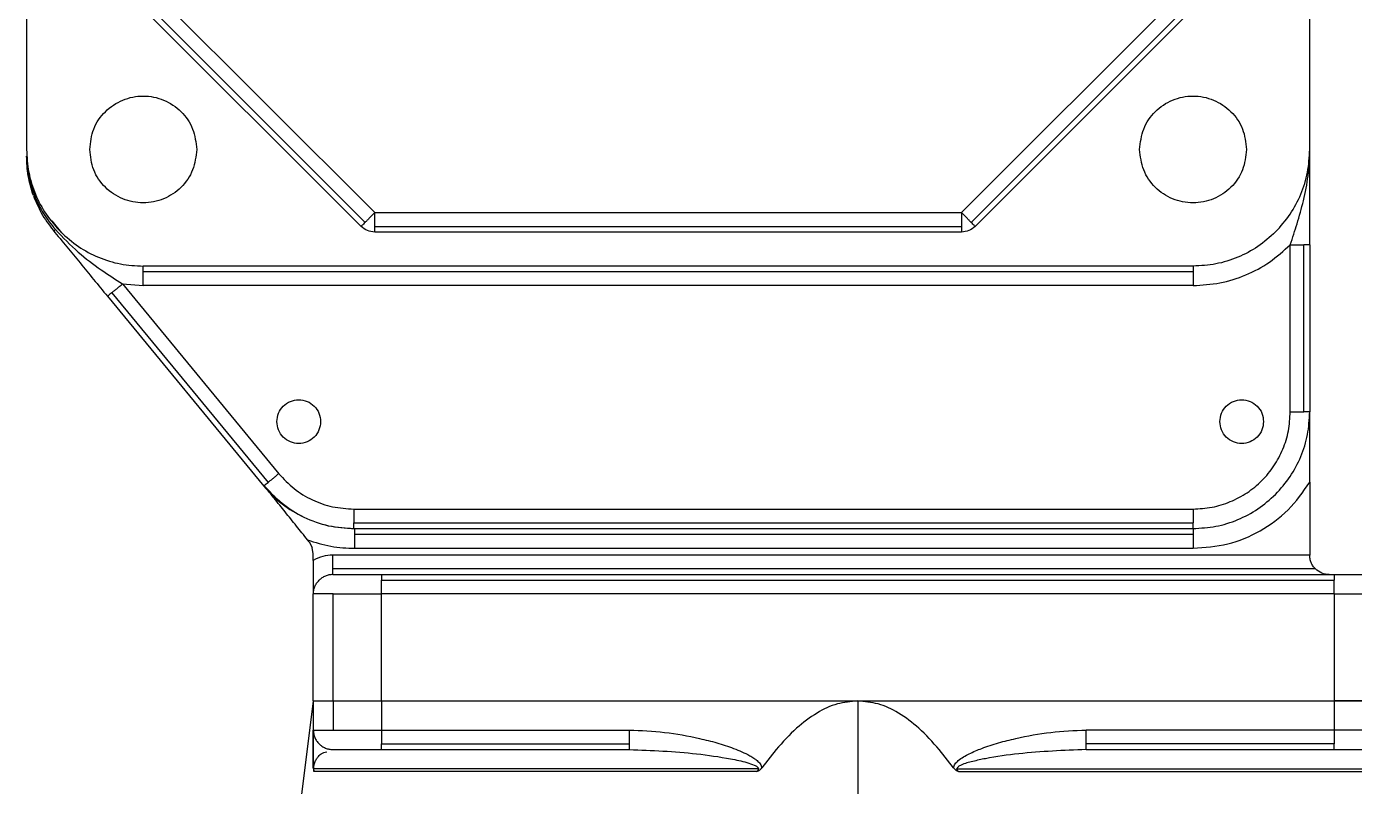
# Model space of a CAD drawing. Header units: millimetres. Extents: x 150937 to 394412, y 327166 to 584759.
# Drawn here: x 241171.4 to 241308, y 485878.6 to 485956.8 of the extents above; entities that cross this region are included whole.
import ezdxf

# ---------------------------------------------------------------- set-up
doc = ezdxf.new("R2010")
doc.units = ezdxf.units.MM

# ---------------------------------------------------------------- blocks, each defined once
blk = doc.blocks.new('Motor_Hyponic_1hp_side')
at = {"color": 7, "linetype": 'Continuous', "lineweight": 25}
for p, q in [((-58, 46), (-58, -62)), ((74, -62), (74, 46)), ((-52.5, -38.17), (-22.17, -68.5)), ((38.17, -68.5), (68.5, -38.17)), ((-23.59, -69.91), (-53.91, -39.59)), ((-53.5, -39.17), (-23.17, -69.5)), ((39.17, -69.5), (69.5, -39.17)), ((69.91, -39.59), (39.59, -69.91)), ((-58, -62.69), (-57.98, -62.83)), ((-54.37, -70.58), (-55.37, -69.33)), ((-22.17, -68.5), (38.17, -68.5)), ((-22.17, -69.91), (38.17, -69.91)), ((38.17, -70.5), (-22.17, -70.5)), ((72, -89), (72, -71.8)), ((73.41, -89), (73.41, -71.8)), ((74, -71.8), (74, -89)), ((62, -74), (-46, -74)), ((62, -74.59), (-46, -74.59)), ((-48.13, -75.84), (-46, -76)), ((-48.13, -75.84), (-32.06, -95.36)), ((62, -76), (-46, -76)), ((-49.68, -77.11), (-33.6, -96.63)), ((-49.22, -76.74), (-33.15, -96.26)), ((74, -96.25), (74, -103.74)), ((-24.34, -99), (62, -99)), ((-24.34, -100.41), (62, -100.41)), ((-24.34, -101), (62, -101)), ((-28.94, -102.37), (-29.1, -102.17)), ((-28.94, -102.37), (-28.61, -102.96)), ((62, -101.63), (-24.23, -101.63)), ((-28.5, -103.62), (-28.61, -102.96)), ((-28.5, -104.28), (-28.5, -103.62)), ((74, -103.74), (-26.5, -103.74)), ((-24.23, -103.04), (62, -103.04)), ((74.59, -105.16), (-26.5, -105.16)), ((-21.5, -105.74), (76.5, -105.74)), ((-21.5, -106.33), (76.5, -106.33)), ((-28.5, -118.74), (-28.5, -107.74)), ((-26.45, -118.74), (-26.45, -107.74)), ((76.5, -107.74), (-21.5, -107.74)), ((-21.5, -118.74), (-21.5, -107.74)), ((76.5, -107.74), (76.5, -118.74)), ((-28.5, -118.74), (-32.5, -150.75)), ((-28.5, -118.74), (-28.5, -121.74)), ((-26.45, -118.74), (-26.45, -121.74)), ((-21.5, -118.74), (-21.5, -121.74)), ((-21.5, -118.74), (27.5, -118.74)), ((-21.5, -118.74), (76.5, -118.74)), ((27.5, -118.74), (27.5, -150.74)), ((27.5, -118.74), (76.5, -118.74)), ((76.5, -118.74), (76.5, -121.74)), ((-28.5, -121.74), (-28.5, -123.74)), ((-21.5, -121.74), (4, -121.74)), ((76.5, -121.74), (51, -121.74)), ((-28.5, -123.74), (-28.5, -125.63)), ((-26.89, -123.7), (-26.5, -123.74)), ((-21.5, -123.16), (4, -123.16)), ((-21.5, -123.74), (4, -123.74)), ((19.11, -123.74), (17.64, -125.63)), ((37.36, -125.63), (35.89, -123.74)), ((76.5, -123.16), (51, -123.16)), ((51, -123.74), (76.5, -123.74))]:
    blk.add_line(p, q, dxfattribs=at)
for points in [[(-51.5, -62), (-51.42, -61.28), (-51.25, -59.84), (-49.98, -58.01), (-48.16, -56.79), (-46, -56.36), (-43.84, -56.79), (-42.02, -58.01), (-40.75, -59.84), (-40.58, -61.28), (-40.5, -62)], [(56.5, -62), (56.58, -61.28), (56.75, -59.84), (58.02, -58.01), (59.84, -56.79), (62, -56.36), (64.16, -56.79), (65.98, -58.01), (67.25, -59.84), (67.42, -61.28), (67.5, -62)], [(-58, -62), (-57.96, -62.79), (-57.87, -64.36), (-57.15, -66.62), (-56.06, -68.72), (-55.01, -69.9), (-54.49, -70.49)], [(-40.5, -62), (-40.58, -62.72), (-40.75, -64.16), (-42.02, -65.99), (-43.84, -67.21), (-46, -67.64), (-48.16, -67.21), (-49.98, -65.99), (-51.25, -64.16), (-51.42, -62.72), (-51.5, -62)], [(67.5, -62), (67.42, -62.72), (67.25, -64.16), (65.98, -65.99), (64.16, -67.21), (62, -67.64), (59.84, -67.21), (58.02, -65.99), (56.75, -64.16), (56.58, -62.72), (56.5, -62)], [(70.49, -70.49), (71.01, -69.9), (72.06, -68.72), (73.15, -66.62), (73.87, -64.36), (73.96, -62.79), (74, -62)], [(-23.17, -69.5), (-23.23, -69.56), (-23.36, -69.69), (-23.49, -69.81), (-23.57, -69.9), (-23.58, -69.91), (-23.59, -69.91)], [(-22.17, -68.5), (-22.26, -68.59), (-22.45, -68.78), (-22.72, -69.04), (-22.96, -69.29), (-23.1, -69.43), (-23.17, -69.5)], [(-22.17, -69.91), (-22.17, -69.82), (-22.17, -69.62), (-22.17, -69.27), (-22.17, -68.89), (-22.17, -68.63), (-22.17, -68.5)], [(38.17, -68.5), (38.17, -68.63), (38.17, -68.89), (38.17, -69.27), (38.17, -69.62), (38.17, -69.82), (38.17, -69.91)], [(39.17, -69.5), (39.1, -69.43), (38.96, -69.29), (38.72, -69.04), (38.45, -68.78), (38.26, -68.59), (38.17, -68.5)], [(39.59, -69.91), (39.58, -69.91), (39.57, -69.9), (39.49, -69.81), (39.36, -69.69), (39.23, -69.56), (39.17, -69.5)], [(-55.26, -70.32), (-55.25, -70.33), (-55.21, -70.34), (-55.09, -70.28), (-55.03, -70.25)], [(-54.49, -70.49), (-53.9, -71.01), (-52.72, -72.06), (-50.62, -73.15), (-48.36, -73.87), (-46.79, -73.96), (-46, -74)], [(-22.17, -70.5), (-22.44, -70.47), (-22.97, -70.42), (-23.38, -70.08), (-23.59, -69.91)], [(-22.17, -70.5), (-22.17, -70.49), (-22.17, -70.48), (-22.17, -70.36), (-22.17, -70.18), (-22.17, -70), (-22.17, -69.91)], [(39.59, -69.91), (39.38, -70.08), (38.97, -70.42), (38.44, -70.47), (38.17, -70.5)], [(38.17, -69.91), (38.17, -70), (38.17, -70.18), (38.17, -70.36), (38.17, -70.48), (38.17, -70.49), (38.17, -70.5)], [(70.49, -70.49), (69.9, -71.01), (68.72, -72.06), (66.62, -73.15), (64.36, -73.87), (62.79, -73.96), (62, -74)], [(62, -76), (62.93, -75.95), (64.79, -75.84), (67.45, -74.98), (69.94, -73.68), (71.31, -72.42), (72, -71.8)], [(72, -71.8), (72.13, -71.8), (72.39, -71.8), (72.77, -71.8), (73.12, -71.8), (73.32, -71.8), (73.41, -71.8)], [(74, -71.8), (73.99, -71.8), (73.98, -71.8), (73.86, -71.8), (73.68, -71.8), (73.5, -71.8), (73.41, -71.8)], [(-46, -74.59), (-46, -74.5), (-46, -74.32), (-46, -74.14), (-46, -74.02), (-46, -74.01), (-46, -74)], [(-46, -76), (-46, -75.87), (-46, -75.61), (-46, -75.23), (-46, -74.88), (-46, -74.68), (-46, -74.59)], [(62, -74), (62, -74.01), (62, -74.02), (62, -74.14), (62, -74.32), (62, -74.5), (62, -74.59)], [(62, -74.59), (62, -74.68), (62, -74.88), (62, -75.23), (62, -75.61), (62, -75.87), (62, -76)], [(-49.22, -76.74), (-49.15, -76.67), (-49, -76.55), (-48.73, -76.33), (-48.44, -76.09), (-48.23, -75.92), (-48.13, -75.84)], [(-49.22, -76.74), (-49.29, -76.79), (-49.43, -76.9), (-49.57, -77.02), (-49.66, -77.09), (-49.67, -77.1), (-49.68, -77.11)], [(-32.25, -90), (-32.22, -89.71), (-32.15, -89.12), (-31.63, -88.37), (-30.88, -87.87), (-30, -87.69), (-29.12, -87.87), (-28.37, -88.37), (-27.85, -89.12), (-27.78, -89.71), (-27.75, -90)], [(64.75, -90), (64.78, -89.71), (64.85, -89.12), (65.37, -88.37), (66.12, -87.87), (67, -87.69), (67.88, -87.87), (68.63, -88.37), (69.15, -89.12), (69.22, -89.71), (69.25, -90)], [(-27.75, -90), (-27.78, -90.29), (-27.85, -90.88), (-28.37, -91.63), (-29.12, -92.13), (-30, -92.31), (-30.88, -92.13), (-31.63, -91.63), (-32.15, -90.88), (-32.22, -90.29), (-32.25, -90)], [(62, -99), (62.65, -98.96), (63.96, -98.89), (65.85, -98.29), (67.59, -97.37), (69.12, -96.12), (70.37, -94.59), (71.29, -92.85), (71.89, -90.96), (71.96, -89.65), (72, -89)], [(69.25, -90), (69.22, -90.29), (69.15, -90.88), (68.63, -91.63), (67.88, -92.13), (67, -92.31), (66.12, -92.13), (65.37, -91.63), (64.85, -90.88), (64.78, -90.29), (64.75, -90)], [(70.49, -97.49), (71.01, -96.9), (72.06, -95.72), (73.15, -93.62), (73.87, -91.36), (73.96, -89.79), (74, -89)], [(72, -89), (72.13, -89), (72.39, -89), (72.77, -89), (73.12, -89), (73.32, -89), (73.41, -89)], [(74, -89), (73.99, -89), (73.98, -89), (73.86, -89), (73.68, -89), (73.5, -89), (73.41, -89)], [(-32.06, -95.36), (-32.16, -95.44), (-32.36, -95.61), (-32.65, -95.85), (-32.92, -96.07), (-33.07, -96.19), (-33.15, -96.26)], [(-32.06, -95.36), (-31.55, -95.89), (-30.55, -96.97), (-28.63, -98.11), (-26.54, -98.86), (-25.07, -98.95), (-24.34, -99)], [(-33.6, -96.63), (-33.59, -96.62), (-33.58, -96.61), (-33.49, -96.54), (-33.35, -96.42), (-33.22, -96.31), (-33.15, -96.26)], [(-24.23, -101.04), (-25.13, -100.99), (-26.92, -100.87), (-29.47, -99.94), (-31.79, -98.53), (-33, -97.2), (-33.6, -96.54)], [(-33.6, -96.63), (-33, -97.28), (-31.8, -98.58), (-30.24, -99.43), (-29.46, -99.85)], [(62, -103.04), (63.2, -102.95), (65.61, -102.78), (68.96, -101.35), (71.91, -99.21), (73.3, -97.24), (74, -96.25)], [(62, -101), (62.79, -100.96), (64.36, -100.87), (66.62, -100.15), (68.72, -99.06), (69.9, -98.01), (70.49, -97.49)], [(-24.34, -99), (-24.34, -99.13), (-24.34, -99.39), (-24.34, -99.77), (-24.34, -100.12), (-24.34, -100.32), (-24.34, -100.41)], [(62, -99), (62, -99.13), (62, -99.39), (62, -99.77), (62, -100.12), (62, -100.32), (62, -100.41)], [(-29.46, -99.85), (-28.64, -100.19), (-26.99, -100.85), (-25.22, -100.95), (-24.34, -101)], [(-24.34, -101), (-24.34, -100.99), (-24.34, -100.98), (-24.34, -100.86), (-24.34, -100.68), (-24.34, -100.5), (-24.34, -100.41)], [(-24.23, -101.63), (-24.23, -101.54), (-24.23, -101.37), (-24.23, -101.18), (-24.23, -101.07), (-24.23, -101.05), (-24.23, -101.04)], [(62, -101), (62, -100.99), (62, -100.98), (62, -100.86), (62, -100.68), (62, -100.5), (62, -100.41)], [(62, -101.04), (62, -101.05), (62, -101.07), (62, -101.18), (62, -101.37), (62, -101.54), (62, -101.63)], [(-29.1, -102.17), (-28.31, -102.42), (-26.72, -102.93), (-25.06, -103.01), (-24.23, -103.04)], [(-24.23, -103.04), (-24.23, -102.91), (-24.23, -102.65), (-24.23, -102.27), (-24.23, -101.92), (-24.23, -101.73), (-24.23, -101.63)], [(62, -101.63), (62, -101.73), (62, -101.92), (62, -102.27), (62, -102.65), (62, -102.91), (62, -103.04)], [(-26.5, -103.74), (-26.85, -103.77), (-27.55, -103.81), (-28.18, -104.12), (-28.5, -104.28)], [(-26.5, -105.16), (-26.5, -105.06), (-26.5, -104.86), (-26.5, -104.51), (-26.5, -104.14), (-26.5, -103.87), (-26.5, -103.74)], [(-26.5, -105.74), (-26.5, -105.74), (-26.5, -105.72), (-26.5, -105.6), (-26.5, -105.42), (-26.5, -105.24), (-26.5, -105.16)], [(-28.5, -107.74), (-28.49, -107.61), (-28.48, -107.35), (-28.36, -106.97), (-28.18, -106.62), (-28, -106.43), (-27.91, -106.33)], [(-26.5, -105.74), (-26.63, -105.75), (-26.89, -105.77), (-27.27, -105.88), (-27.62, -106.07), (-27.82, -106.24), (-27.91, -106.33)], [(-26.5, -105.74), (-26.42, -105.74), (-26.27, -105.74), (-25.12, -105.74), (-23.47, -105.74), (-22.16, -105.74), (-21.5, -105.74)], [(-21.5, -105.74), (-21.5, -105.75), (-21.5, -105.77), (-21.5, -105.88), (-21.5, -106.07), (-21.5, -106.24), (-21.5, -106.33)], [(-21.5, -107.74), (-21.5, -107.61), (-21.5, -107.35), (-21.5, -106.97), (-21.5, -106.62), (-21.5, -106.43), (-21.5, -106.33)], [(76.5, -105.74), (76.5, -105.75), (76.5, -105.77), (76.5, -105.88), (76.5, -106.07), (76.5, -106.24), (76.5, -106.33)], [(76.5, -105.74), (77.16, -105.74), (78.47, -105.74), (80.12, -105.74), (81.27, -105.74), (81.42, -105.74), (81.5, -105.74)], [(76.5, -107.74), (76.5, -107.61), (76.5, -107.35), (76.5, -106.97), (76.5, -106.62), (76.5, -106.43), (76.5, -106.33)], [(-26.45, -107.74), (-26.76, -107.74), (-27.37, -107.74), (-28, -107.74), (-28.42, -107.74), (-28.47, -107.74), (-28.5, -107.74)], [(-26.45, -107.74), (-26.11, -107.74), (-25.42, -107.74), (-24.19, -107.74), (-22.88, -107.74), (-21.96, -107.74), (-21.5, -107.74)], [(76.5, -107.74), (76.96, -107.74), (77.88, -107.74), (79.19, -107.74), (80.42, -107.74), (81.11, -107.74), (81.45, -107.74)], [(-28.5, -118.74), (-28.47, -118.74), (-28.42, -118.74), (-28, -118.74), (-27.37, -118.74), (-26.76, -118.74), (-26.45, -118.74)], [(-28.5, -118.74), (-28.47, -118.74), (-28.42, -118.74), (-28, -118.74), (-27.37, -118.74), (-26.76, -118.74), (-26.45, -118.74)], [(-26.45, -118.74), (-26.11, -118.74), (-25.42, -118.74), (-24.19, -118.74), (-22.88, -118.74), (-21.96, -118.74), (-21.5, -118.74)], [(-26.45, -118.74), (-26.11, -118.74), (-25.42, -118.74), (-24.19, -118.74), (-22.88, -118.74), (-21.96, -118.74), (-21.5, -118.74)], [(81.45, -118.74), (81.11, -118.74), (80.42, -118.74), (79.19, -118.74), (77.88, -118.74), (76.96, -118.74), (76.5, -118.74)], [(76.5, -118.74), (76.96, -118.74), (77.88, -118.74), (79.19, -118.74), (80.42, -118.74), (81.11, -118.74), (81.45, -118.74)], [(-28.5, -121.74), (-28.49, -121.87), (-28.48, -122.14), (-28.36, -122.51), (-28.18, -122.86), (-28, -123.06), (-27.91, -123.16)], [(-28.5, -121.74), (-28.47, -121.74), (-28.42, -121.74), (-28, -121.74), (-27.37, -121.74), (-26.76, -121.74), (-26.45, -121.74)], [(-26.45, -121.74), (-26.11, -121.74), (-25.42, -121.74), (-24.19, -121.74), (-22.88, -121.74), (-21.96, -121.74), (-21.5, -121.74)], [(-21.5, -121.74), (-21.5, -121.87), (-21.5, -122.14), (-21.5, -122.51), (-21.5, -122.86), (-21.5, -123.06), (-21.5, -123.16)], [(4, -121.74), (4, -121.87), (4, -122.14), (4, -122.51), (4, -122.86), (4, -123.06), (4, -123.16)], [(51, -123.16), (51, -123.06), (51, -122.86), (51, -122.51), (51, -122.14), (51, -121.87), (51, -121.74)], [(76.5, -121.74), (76.5, -121.87), (76.5, -122.14), (76.5, -122.51), (76.5, -122.86), (76.5, -123.06), (76.5, -123.16)], [(81.45, -121.74), (81.11, -121.74), (80.42, -121.74), (79.19, -121.74), (77.88, -121.74), (76.96, -121.74), (76.5, -121.74)], [(-27.91, -123.16), (-27.82, -123.24), (-27.62, -123.42), (-27.27, -123.6), (-26.89, -123.72), (-26.63, -123.74), (-26.5, -123.74)], [(-26.5, -123.74), (-26.42, -123.74), (-26.27, -123.74), (-25.12, -123.74), (-23.47, -123.74), (-22.16, -123.74), (-21.5, -123.74)], [(-21.5, -123.74), (-21.5, -123.74), (-21.5, -123.72), (-21.5, -123.6), (-21.5, -123.42), (-21.5, -123.24), (-21.5, -123.16)], [(4, -123.16), (4, -123.24), (4, -123.42), (4, -123.6), (4, -123.72), (4, -123.74), (4, -123.74)], [(51, -123.74), (51, -123.74), (51, -123.72), (51, -123.6), (51, -123.42), (51, -123.24), (51, -123.16)], [(76.5, -123.74), (76.5, -123.74), (76.5, -123.72), (76.5, -123.6), (76.5, -123.42), (76.5, -123.24), (76.5, -123.16)], [(76.5, -123.74), (77.16, -123.74), (78.47, -123.74), (80.12, -123.74), (81.27, -123.74), (81.42, -123.74), (81.5, -123.74)], [(17.12, -125.99), (14.34, -125.99), (8.77, -125.99), (0.9, -125.99), (-6.38, -125.99), (-12.89, -125.99), (-18.49, -125.99), (-23.03, -125.99), (-26.52, -125.99), (-27.81, -125.99), (-28.45, -125.99)], [(37.88, -125.99), (40.66, -125.99), (46.23, -125.99), (54.1, -125.99), (61.38, -125.99), (67.89, -125.99), (73.49, -125.99), (78.03, -125.99), (81.52, -125.99), (82.81, -125.99), (83.45, -125.99)]]:
    blk.add_open_spline(points, degree=3, dxfattribs=at)
for points, knots in [([(-57.3, -66.75), (-57.5, -66.07), (-57.92, -64.72), (-57.97, -63.37), (-58, -62.69)], [0, 0, 0, 0, 0.503873, 1, 1, 1, 1]), ([(-57.98, -62.83), (-57.93, -63.49), (-57.81, -64.81), (-57.21, -66.77), (-56.31, -68.63), (-55.45, -69.71), (-55.03, -70.25)], [0, 0, 0, 0, 0.243515, 0.494861, 0.747764, 1, 1, 1, 1]), ([(72, -71.8), (72.24, -71.08), (72.74, -69.57), (73.4, -67.22), (73.9, -64.67), (73.97, -62.9), (74, -62)], [0, 0, 0, 0, 0.221233, 0.465165, 0.727518, 1, 1, 1, 1]), ([(74, -71.8), (74, -70.9), (74, -69.12), (74, -65.78), (74, -63.51), (74, -62)], [0, 0, 0, 0, 0.2499207, 0.4992678, 1, 1, 1, 1]), ([(-57.3, -66.75), (-57.05, -67.35), (-56.53, -68.63), (-55.7, -69.74), (-55.26, -70.32)], [0, 0, 0, 0, 0.471952, 1, 1, 1, 1]), ([(-55.26, -70.32), (-54.79, -70.89), (-53.85, -72.04), (-52.51, -73.67), (-51.12, -75.36), (-50.15, -76.53), (-49.68, -77.11)], [0, 0, 0, 0, 0.248487, 0.500186, 0.751538, 1, 1, 1, 1]), ([(-55.03, -70.25), (-54.26, -71.05), (-52.81, -72.57), (-50.44, -74.33), (-48.87, -75.36), (-48.13, -75.84)], [0, 0, 0, 0, 0.371041, 0.705912, 1, 1, 1, 1]), ([(74, -96.25), (74, -95.64), (74, -94.4), (74, -92.57), (74, -90.78), (74, -89.62), (74, -89.04)], [0, 0, 0, 0, 0.243119, 0.4971588, 0.7535431, 1, 1, 1, 1]), ([(-29.1, -102.17), (-29.48, -101.69), (-30.26, -100.72), (-31.4, -99.29), (-32.41, -98.03), (-33.04, -97.25), (-33.29, -96.93)], [0, 0, 0, 0, 0.261816, 0.535393, 0.811495, 1, 1, 1, 1]), ([(74.59, -105.16), (74.5, -105.06), (74.33, -104.87), (74.14, -104.52), (74.02, -104.14), (74.01, -103.87), (74, -103.74)], [0, 0, 0, 0, 0.278844, 0.528108, 0.769775, 1, 1, 1, 1]), ([(-28.5, -104.28), (-28.5, -104.62), (-28.5, -105.3), (-28.5, -106.52), (-28.5, -107.25), (-28.5, -107.74)], [0, 0, 0, 0, 0.249824, 0.495121, 1, 1, 1, 1]), ([(76, -105.74), (75.74, -105.72), (75.24, -105.67), (74.8, -105.33), (74.59, -105.16)], [0, 0, 0, 0, 0.5185429, 1, 1, 1, 1]), ([(27.5, -118.74), (26.79, -118.81), (25.32, -118.94), (23.18, -119.98), (21.05, -121.58), (19.79, -122.99), (19.11, -123.74)], [0, 0, 0, 0, 0.210127, 0.43792, 0.698306, 1, 1, 1, 1]), ([(35.89, -123.74), (35.21, -122.99), (33.95, -121.58), (31.82, -119.98), (29.68, -118.94), (28.21, -118.81), (27.5, -118.74)], [0, 0, 0, 0, 0.301692, 0.56208, 0.789871, 1, 1, 1, 1]), ([(-28.5, -125.63), (-28.5, -125.56), (-28.5, -125.41), (-28.5, -125.15), (-28.5, -124.67), (-28.5, -124.15), (-28.5, -123.56), (-28.5, -123.03), (-28.5, -122.46), (-28.5, -121.89), (-28.5, -121.79), (-28.5, -121.74)], [0, 0, 0, 0, 0.014687, 0.031131, 0.062469, 0.153092, 0.249404, 0.374214, 0.499515, 0.750135, 1, 1, 1, 1]), ([(4, -121.74), (5.22, -121.79), (7.65, -121.89), (10.65, -122.46), (13.01, -123.03), (14.46, -123.51), (15.58, -123.97), (16.27, -124.3), (16.8, -124.61), (17.16, -124.88), (17.43, -125.15), (17.59, -125.41), (17.63, -125.56), (17.64, -125.63)], [0, 0, 0, 0, 0.249804, 0.500361, 0.625632, 0.750411, 0.812691, 0.875193, 0.908334, 0.937546, 0.968876, 0.985302, 1, 1, 1, 1]), ([(37.36, -125.63), (37.37, -125.56), (37.41, -125.41), (37.57, -125.15), (38.05, -124.67), (38.99, -124.15), (40.38, -123.56), (41.99, -123.03), (44.35, -122.46), (47.35, -121.89), (49.78, -121.79), (51, -121.74)], [0, 0, 0, 0, 0.014687, 0.031131, 0.062469, 0.153092, 0.249404, 0.374214, 0.499515, 0.750135, 1, 1, 1, 1]), ([(4, -123.74), (6.31, -123.84), (9.79, -123.97), (13.83, -124.57), (15.81, -124.98), (16.73, -125.27), (17.11, -125.47), (17.25, -125.61), (17.29, -125.68), (17.29, -125.72), (17.29, -125.74)], [0, 0, 0, 0, 0.5123, 0.771172, 0.897177, 0.955562, 0.981033, 0.991372, 0.995823, 1, 1, 1, 1]), ([(51, -123.74), (48.69, -123.84), (45.23, -123.98), (41.34, -124.53), (39.36, -124.95), (38.41, -125.2), (37.89, -125.47), (37.75, -125.61), (37.71, -125.68), (37.71, -125.72), (37.71, -125.74)], [0, 0, 0, 0, 0.5123295, 0.7661149, 0.8635563, 0.9555594, 0.9810318, 0.991371, 0.9958229, 1, 1, 1, 1]), ([(-28.5, -125.63), (-28.5, -125.71), (-28.49, -125.87), (-28.47, -125.95), (-28.45, -125.99)], [0, 0, 0, 0, 0.46951, 1, 1, 1, 1]), ([(17.12, -125.99), (17.23, -125.95), (17.43, -125.87), (17.58, -125.71), (17.64, -125.63)], [0, 0, 0, 0, 0.532239, 1, 1, 1, 1]), ([(37.36, -125.63), (37.42, -125.71), (37.57, -125.87), (37.77, -125.95), (37.88, -125.99)], [0, 0, 0, 0, 0.46951, 1, 1, 1, 1]), ([(17.29, -125.74), (14.61, -125.74), (9.14, -125.74), (1.28, -125.74), (-6.17, -125.74), (-12.89, -125.74), (-18.65, -125.74), (-23.22, -125.74), (-26.62, -125.74), (-27.86, -125.74), (-28.47, -125.74)], [0, 0, 0, 0, 0.119977, 0.244159, 0.37131, 0.5, 0.62869, 0.755841, 0.880023, 1, 1, 1, 1]), ([(-28.47, -125.74), (-28.47, -125.77), (-28.47, -125.81), (-28.46, -125.9), (-28.46, -125.95), (-28.45, -125.99)], [0, 0, 0, 0, 0.213963, 0.44665, 1, 1, 1, 1]), ([(17.12, -125.99), (17.16, -125.95), (17.23, -125.9), (17.29, -125.81), (17.29, -125.77), (17.29, -125.74)], [0, 0, 0, 0, 0.5533498, 0.7860367, 1, 1, 1, 1]), ([(37.71, -125.74), (40.39, -125.74), (45.86, -125.74), (53.72, -125.74), (61.17, -125.74), (67.89, -125.74), (73.65, -125.74), (78.22, -125.74), (81.62, -125.74), (82.86, -125.74), (83.47, -125.74)], [0, 0, 0, 0, 0.119977, 0.244159, 0.37131, 0.5, 0.62869, 0.755841, 0.880023, 1, 1, 1, 1]), ([(37.88, -125.99), (37.84, -125.95), (37.77, -125.9), (37.71, -125.81), (37.71, -125.77), (37.71, -125.74)], [0, 0, 0, 0, 0.55335, 0.786037, 1, 1, 1, 1])]:
    blk.add_open_spline(points, degree=3, knots=knots, dxfattribs=at)
at = {"color": 8, "linetype": 'Continuous', "lineweight": 25}
blk.add_open_spline([(-28.47, -125.74), (-28.47, -125.72), (-28.47, -125.68), (-28.46, -125.61), (-28.45, -125.47), (-28.39, -125.15), (-28.27, -124.87), (-28.03, -124.48), (-27.7, -124.11), (-27.32, -124.02), (-27.12, -123.97)], degree=3, knots=[0, 0, 0, 0, 0.005673, 0.011719, 0.025762, 0.060357, 0.221083, 0.390724, 0.662284, 1, 1, 1, 1], dxfattribs=at)
blk = doc.blocks.new('C-1 DRUM SIDE')
blk.add_blockref('Motor_Hyponic_1hp_side', (-155, 151.46))

msp = doc.modelspace()

# ---------------------------------------------------------------- block references
msp.add_blockref('C-1 DRUM SIDE', (241384.375, 485854.646))

doc.saveas('drawing.dxf')
